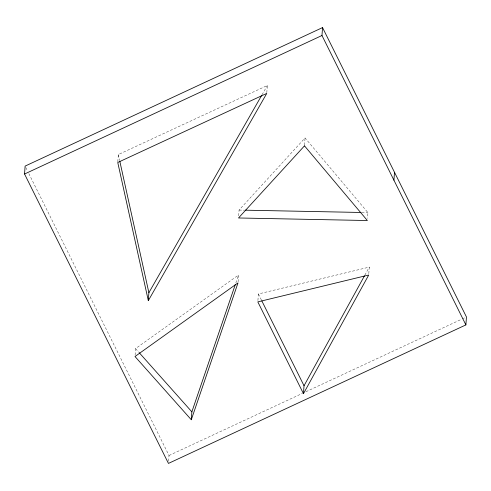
<?xml version="1.0" encoding="UTF-8"?>
<svg xmlns="http://www.w3.org/2000/svg" width="491" height="491" viewBox="0 0 491 491"><rect width="100%" height="100%" fill="white"/><g stroke="black" fill="none" stroke-linecap="round" stroke-linejoin="round"><path stroke-width="0.37" stroke-dasharray="2.46 1.84" d="M117.809 161.766L118.325 154.567L267.331 85.495L266.816 92.695M135.099 355.079L135.565 348.598L238.577 274.966L238.061 282.159M168.609 461.252L169.027 455.495L28.871 173.642M238.669 215.813L239.08 210.056L305.058 137.934L367.925 212.609L367.513 218.366M257.922 300.449L258.389 293.968L369.287 267.104L368.772 274.303M304.537 145.133L305.058 137.934M235.858 282.933L238.577 274.966M364.862 275.15L369.287 267.104M262.016 94.794L267.331 85.495M169.027 455.495L302.45 393.359M305.924 391.738L461.583 319.248M462.283 318.923L465.063 317.628M239.08 210.056L244.45 210.16M361.787 212.486L367.925 212.609M135.565 348.598L138.609 352.016M258.389 293.968L261.451 300.13M25.802 167.468L27.502 170.899M118.325 154.567L119.651 160.545"/><path stroke-width="0.74" d="M24.55 174.017L25.115 166.099L322.544 27.588L466.45 316.983L465.885 324.901L168.456 463.412L24.55 174.017L321.973 35.505L322.544 27.588M148.319 300.621L117.76 162.484L266.766 93.413L148.319 300.621L148.883 292.704L119.816 161.287M191.3 419.756L238.006 282.884L135 356.515L191.3 419.756L191.864 411.839L235.361 284.381M303.463 393.678L368.723 275.021L257.818 301.885L303.463 393.678L304.033 385.76L364.494 275.819M393.929 180.203L394.494 172.286M148.883 292.704L261.635 95.457M245.218 210.179L361.02 212.468M139.119 352.587L191.864 411.839M321.973 35.505L465.885 324.901M261.795 300.817L304.033 385.76M304.488 145.852L238.516 217.973L367.36 220.527L304.488 145.852"/></g></svg>
